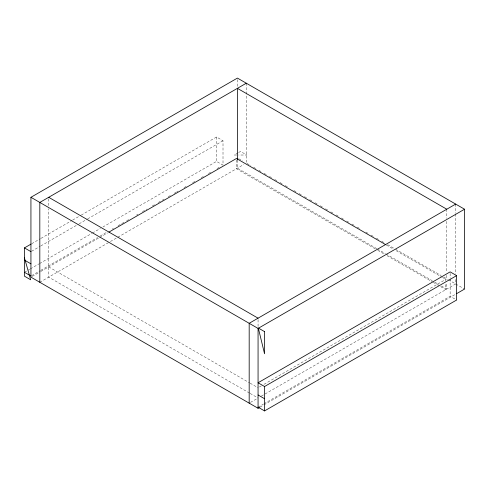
<?xml version="1.0" encoding="UTF-8"?>
<svg xmlns="http://www.w3.org/2000/svg" width="489" height="489" viewBox="0 0 489 489"><rect width="100%" height="100%" fill="white"/><g stroke="black" fill="none" stroke-linecap="round" stroke-linejoin="round"><path stroke-width="0.37" stroke-dasharray="2.44 1.83" d="M31.712 243.705L40.294 238.748M40.954 238.369L71.975 220.46M72.635 220.074L80.557 215.502M81.217 215.123L216.529 136.999L223.008 140.746L223.008 165.141L216.529 161.401L102.996 226.945M31.596 251.26L40.171 246.303M40.831 245.924L78.46 224.2M79.12 223.821L87.036 219.249M87.696 218.864L223.008 140.746M24.45 272.294L29.731 269.243M30.391 268.864L38.973 263.907M39.633 263.528L91.779 233.424M92.439 233.039L100.355 228.467M238.039 152.861L234.298 155.019L237.966 155.019M238.663 152.501L240.539 151.419L246.78 155.019L238.705 155.019M31.596 275.655L40.171 270.704M40.831 270.319L97.598 237.544M100.239 236.022L106.84 232.214M112.122 229.164L113.442 228.4M118.063 225.735L124.004 222.306M126.645 220.777L128.619 219.634M136.541 215.062L137.861 214.298M142.482 211.633L147.103 208.968M152.385 205.918L154.365 204.775M158.326 202.489L164.267 199.06M168.228 196.774L170.869 195.245M174.163 193.338L176.144 192.195M176.804 191.816L178.124 191.052M184.066 187.623L186.706 186.101M192.648 182.672L195.288 181.144M201.23 177.715L203.87 176.193M208.491 173.528L211.132 172M217.073 168.571L220.374 166.663M32.25 276.383L40.171 271.811M40.825 271.432L98.943 237.88M99.603 237.495L107.537 232.917M39.817 282.275L109.744 241.902M110.404 241.523L243.76 164.524M259.39 387.001L261.37 385.858M264.017 384.33L445.821 279.366L445.821 282.294M250.454 402.416L257.434 398.388M261.37 396.114L455.669 283.938L455.669 277.856M258.064 407.172L263.345 404.122M264.005 403.743L450.143 296.273L456.628 300.02M260.044 407.135L263.345 405.234M264.005 404.849L455.974 294.017M238.687 158.668L242.495 160.863M246.963 163.442L250.924 165.728M253.565 167.256L256.205 168.778M258.852 170.306L261.493 171.835M264.133 173.357L266.774 174.885M269.415 176.407L272.061 177.935M274.702 179.457L277.342 180.985M279.983 182.507L282.624 184.035M285.27 185.557L287.911 187.085M293.852 190.514L296.493 192.043M299.14 193.565L301.78 195.093M304.421 196.615L307.061 198.143M309.702 199.665L312.349 201.193M314.989 202.721L317.63 204.243M320.271 205.771L322.911 207.293M325.558 208.821L328.198 210.343M330.839 211.871L333.48 213.393M336.12 214.922L338.767 216.444M341.408 217.972L344.048 219.494M346.689 221.022L349.329 222.544M351.976 224.072L354.617 225.594M357.257 227.122L359.898 228.65M365.845 232.079L368.486 233.608M371.127 235.13L373.767 236.658M376.414 238.18L379.054 239.708M381.695 241.23L384.336 242.758M387.636 244.665L394.904 248.858M395.564 249.237L441.139 275.551M443.78 277.074L447.741 279.36M448.401 279.745L464.55 289.066M386.383 245.044L393.645 249.237M396.286 250.765L441.86 277.074M442.521 277.459L445.821 279.366M376.774 248.65L237.416 168.192L237.416 159.824M377.435 249.029L385.363 253.608M386.023 253.987L432.252 280.68M434.892 282.202L438.859 284.488M441.5 286.016L446.781 289.066L446.781 282.984M375.155 248.822L236.456 168.748L236.456 159.952M377.795 250.344L384.397 254.158M387.043 255.686L432.612 281.994M433.272 282.379L445.821 289.622L445.821 283.027M48.698 266.89L249.482 382.808M250.142 383.187L258.064 387.765M249.482 393.064L48.698 277.147L48.698 208.705M250.142 393.443L258.064 398.022M455.669 204.09L455.669 213.216M455.669 213.98L455.669 274.054M450.143 273.4L450.143 277.978M450.143 278.742L450.143 296.273M446.781 209.219L446.781 218.345M446.781 221.389L446.781 272.336M446.781 275.38L446.781 279.94M258.064 319.696L258.064 327.3M246.303 83.216L246.303 162.299M237.416 79.609L237.416 86.449M216.529 136.999L216.529 161.401M48.698 198.821L48.698 205.667"/><path stroke-width="0.73" d="M259.384 407.52L258.064 408.278L30.935 277.147L30.935 197.299L237.416 78.087L464.55 209.219L464.55 289.066L456.634 293.638M246.303 83.216L39.817 202.428L39.817 282.275M24.45 257.874L30.691 279.781L24.45 276.175L24.45 247.899L31.051 244.084M108.864 232.153L236.456 158.485L385.723 244.665M455.669 204.09L249.182 323.302L249.182 403.15M30.935 197.299L258.064 328.431L464.55 209.219M456.628 275.619L450.143 271.878L258.064 382.771L264.549 386.518L456.628 275.619L456.628 300.02L264.549 410.913L258.064 407.172M446.781 209.219L237.416 88.344L237.416 159.824M48.698 197.299L258.064 318.174M24.45 247.899L30.935 251.639M24.45 260.093L30.935 263.84M258.064 394.971L264.549 398.712M24.45 272.294L30.935 276.034M264.549 386.518L264.549 410.913M258.064 328.431L258.064 408.278M264.549 331.621L258.308 328.015L264.549 353.804L264.549 331.621"/></g></svg>
